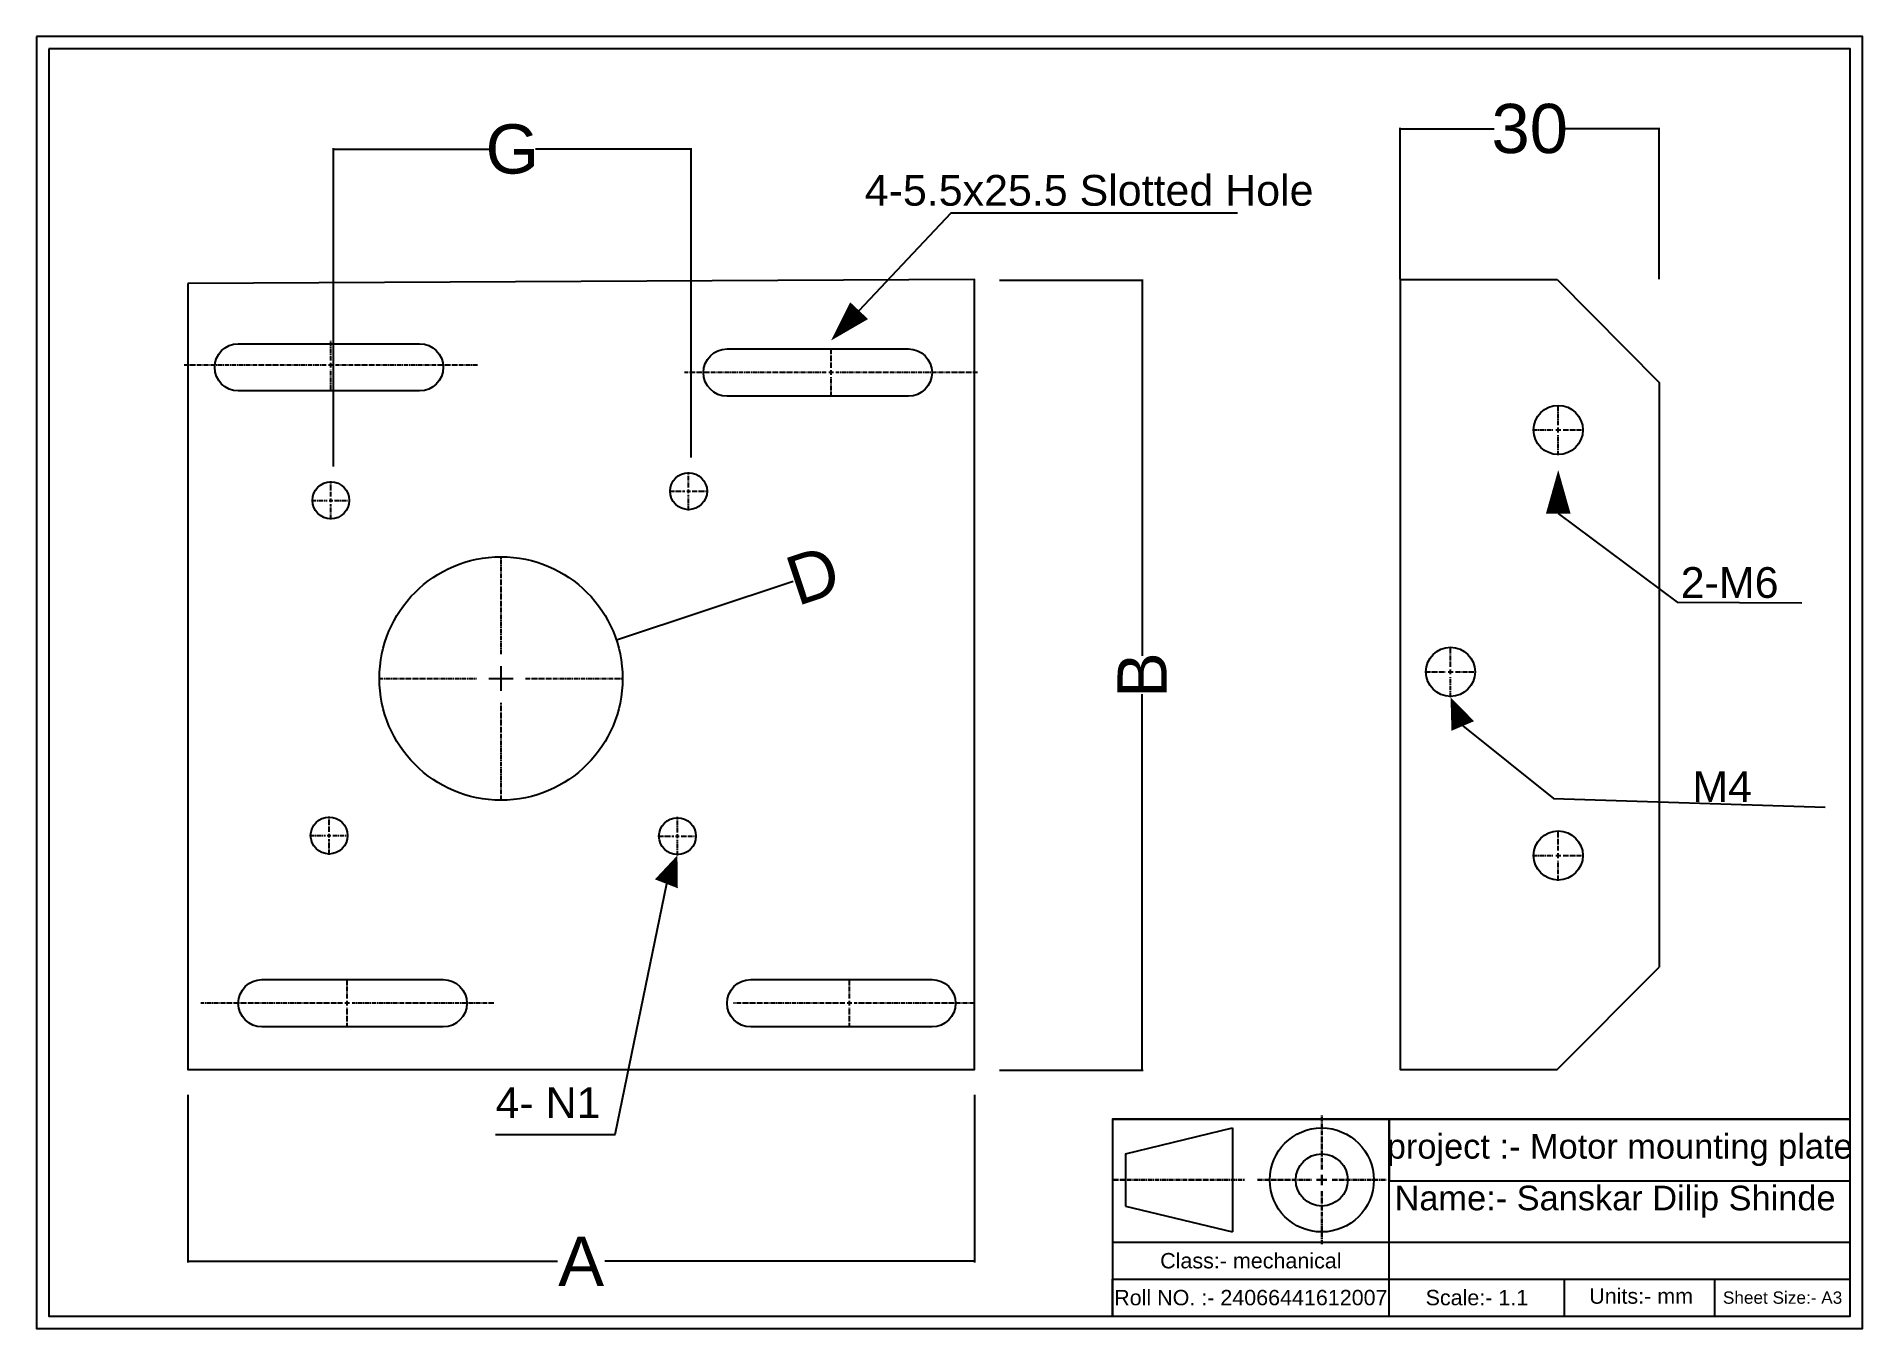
# Model space of a CAD drawing. Header units: inches. Extents: x 37 to 334, y 19 to 229.
import ezdxf

# ---------------------------------------------------------------- set-up
doc = ezdxf.new("R2010")
doc.units = ezdxf.units.IN
doc.header["$MEASUREMENT"] = 0
doc.linetypes.add('CENTER2', pattern=[1.125, 0.75, -0.125, 0.125, -0.125])
doc.styles.get("Standard").update_dxf_attribs({"font": 'arial.ttf'})
doc.dimstyles.get("Standard").update_dxf_attribs({"dimtxt": 8, "dimasz": 0.18, "dimexe": 0.18, "dimexo": 0.0625, "dimgap": 0.09, "dimtad": 0, "dimdec": 4, "dimzin": 0, "dimdsep": 46, "dimtxsty": 'Standard', "dimcen": 0.09, "dimclrt": 3, "dimadec": 0, "dimazin": 0, "dimtfac": 1, "dimtdec": 4, "dimtofl": 0, "dimtmove": 0, "dimatfit": 3, "dimfxl": 1, "dimtolj": 1, "dimtzin": 0, "dimarcsym": 0})

# ---------------------------------------------------------------- blocks, each defined once
blk = doc.blocks.new('*U5')
at = {"color": 0, "linetype": 'CENTER2', "lineweight": 30, "transparency": 16777216}
for p, q in [((0, 1.69), (0, 10.46)), ((-10.46, 0), (-1.69, 0)), ((1.69, 0), (10.46, 0)), ((0, -10.46), (0, -1.69))]:
    blk.add_line(p, q, dxfattribs=at)
at = {"color": 0, "linetype": 'Continuous', "lineweight": 30, "transparency": 16777216}
for p, q in [((-0.85, 0), (0.85, 0)), ((0, -0.85), (0, 0.85))]:
    blk.add_line(p, q, dxfattribs=at)
blk = doc.blocks.new('*U7')
at = {"color": 0, "linetype": 'CENTER2', "lineweight": 30, "transparency": 16777216}
blk.add_line((-10.71, 0), (10.71, 0), dxfattribs=at)
blk = doc.blocks.new('*U9')
at = {"color": 0, "linetype": 'CENTER2', "transparency": 16777216}
for p, q in [((0, 3.96), (0, 19.9)), ((-19.9, 0), (-3.96, 0)), ((3.96, 0), (19.9, 0)), ((0, -19.9), (0, -3.96))]:
    blk.add_line(p, q, dxfattribs=at)
at = {"color": 0, "linetype": 'Continuous', "transparency": 16777216}
for p, q in [((-1.98, 0), (1.98, 0)), ((0, -1.98), (0, 1.98))]:
    blk.add_line(p, q, dxfattribs=at)
blk = doc.blocks.new('*U14')
at = {"color": 0, "linetype": 'CENTER2', "transparency": 16777216}
for p, q in [((0, 0.77), (0, 3.96)), ((-23.84, 0), (-0.77, 0)), ((0.77, 0), (23.84, 0)), ((0, -3.96), (0, -0.77))]:
    blk.add_line(p, q, dxfattribs=at)
at = {"color": 0, "linetype": 'Continuous', "transparency": 16777216}
for p, q in [((-0.38, 0), (0.38, 0)), ((0, -0.38), (0, 0.38))]:
    blk.add_line(p, q, dxfattribs=at)
blk = doc.blocks.new('*U15')
at = {"color": 0, "linetype": 'CENTER2', "transparency": 16777216}
for p, q in [((0, 0.77), (0, 3.96)), ((-20.34, 0), (-0.77, 0)), ((0.77, 0), (18.84, 0)), ((0, -3.96), (0, -0.77))]:
    blk.add_line(p, q, dxfattribs=at)
at = {"color": 0, "linetype": 'Continuous', "transparency": 16777216}
for p, q in [((-0.38, 0), (0.38, 0)), ((0, -0.38), (0, 0.38))]:
    blk.add_line(p, q, dxfattribs=at)
blk = doc.blocks.new('*U17')
at = {"color": 0, "linetype": 'CENTER2', "transparency": 16777216}
for p, q in [((0, 0.77), (0, 3.96)), ((-23.84, 0), (-0.77, 0)), ((0.77, 0), (23.84, 0)), ((0, -3.96), (0, -0.77))]:
    blk.add_line(p, q, dxfattribs=at)
at = {"color": 0, "linetype": 'Continuous', "transparency": 16777216}
for p, q in [((-0.38, 0), (0.38, 0)), ((0, -0.38), (0, 0.38))]:
    blk.add_line(p, q, dxfattribs=at)
blk = doc.blocks.new('*U19')
at = {"color": 0, "linetype": 'CENTER2', "transparency": 16777216}
for p, q in [((0, 0.77), (0, 3.96)), ((-23.84, 0), (-0.77, 0)), ((0.77, 0), (23.84, 0)), ((0, -3.96), (0, -0.77))]:
    blk.add_line(p, q, dxfattribs=at)
at = {"color": 0, "linetype": 'Continuous', "transparency": 16777216}
for p, q in [((-0.38, 0), (0.38, 0)), ((0, -0.38), (0, 0.38))]:
    blk.add_line(p, q, dxfattribs=at)
blk = doc.blocks.new('*U24')
at = {"color": 0, "linetype": 'CENTER2', "transparency": 16777216}
for p, q in [((0, 0.6), (0, 3.12)), ((-3.12, 0), (-0.6, 0)), ((0.6, 0), (3.12, 0)), ((0, -3.12), (0, -0.6))]:
    blk.add_line(p, q, dxfattribs=at)
at = {"color": 0, "linetype": 'Continuous', "transparency": 16777216}
for p, q in [((-0.3, 0), (0.3, 0)), ((0, -0.3), (0, 0.3))]:
    blk.add_line(p, q, dxfattribs=at)
blk = doc.blocks.new('*U25')
at = {"color": 0, "linetype": 'CENTER2', "transparency": 16777216}
for p, q in [((0, 0.6), (0, 3.12)), ((-3.12, 0), (-0.6, 0)), ((0.6, 0), (3.12, 0)), ((0, -3.12), (0, -0.6))]:
    blk.add_line(p, q, dxfattribs=at)
at = {"color": 0, "linetype": 'Continuous', "transparency": 16777216}
for p, q in [((-0.3, 0), (0.3, 0)), ((0, -0.3), (0, 0.3))]:
    blk.add_line(p, q, dxfattribs=at)
blk = doc.blocks.new('*U26')
at = {"color": 0, "linetype": 'CENTER2', "transparency": 16777216}
for p, q in [((0, 0.6), (0, 3.12)), ((-3.12, 0), (-0.6, 0)), ((0.6, 0), (3.12, 0)), ((0, -3.12), (0, -0.6))]:
    blk.add_line(p, q, dxfattribs=at)
at = {"color": 0, "linetype": 'Continuous', "transparency": 16777216}
for p, q in [((-0.3, 0), (0.3, 0)), ((0, -0.3), (0, 0.3))]:
    blk.add_line(p, q, dxfattribs=at)
blk = doc.blocks.new('*U27')
at = {"color": 0, "linetype": 'CENTER2', "transparency": 16777216}
for p, q in [((0, 0.6), (0, 3.12)), ((-3.12, 0), (-0.6, 0)), ((0.6, 0), (3.12, 0)), ((0, -3.12), (0, -0.6))]:
    blk.add_line(p, q, dxfattribs=at)
at = {"color": 0, "linetype": 'Continuous', "transparency": 16777216}
for p, q in [((-0.3, 0), (0.3, 0)), ((0, -0.3), (0, 0.3))]:
    blk.add_line(p, q, dxfattribs=at)
blk = doc.blocks.new('*D28')
at = {"color": 0, "lineweight": -2, "transparency": 16777216}
for p, q in [((84.89, 159.59), (84.89, 211.35)), ((85.07, 211.17), (110.19, 211.17)), ((142.89, 211.17), (117.77, 211.17)), ((143.07, 161.07), (143.07, 211.35))]:
    blk.add_line(p, q, dxfattribs=at)
at = {"color": 0, "transparency": 16777216}
for points in [[(85.07, 211.2), (85.07, 211.14), (84.89, 211.17)], [(142.89, 211.2), (142.89, 211.14), (143.07, 211.17)]]:
    blk.add_solid(points, dxfattribs=at)
at = {"layer": 'Defpoints', "color": 0, "transparency": 16777216}
for p in [(143.07, 211.17), (143.07, 161), (84.89, 159.53)]:
    blk.add_point(p, dxfattribs=at)
at = {"color": 3, "transparency": 16777216, "insert": (113.98, 211.17), "char_height": 8, "attachment_point": 5}
blk.add_mtext('\\A1;G', dxfattribs=at)
blk = doc.blocks.new('*D29')
at = {"color": 0, "lineweight": -2, "transparency": 16777216}
for p, q in [((193.22, 189.92), (216.6, 189.92)), ((216.42, 189.74), (216.42, 128.81)), ((216.42, 61.66), (216.42, 122.59)), ((193.22, 61.48), (216.6, 61.48))]:
    blk.add_line(p, q, dxfattribs=at)
at = {"color": 0, "transparency": 16777216}
for points in [[(216.39, 189.74), (216.45, 189.74), (216.42, 189.92)], [(216.39, 61.66), (216.45, 61.66), (216.42, 61.48)]]:
    blk.add_solid(points, dxfattribs=at)
at = {"layer": 'Defpoints', "color": 0, "transparency": 16777216}
for p in [(193.16, 189.92), (216.42, 189.92), (193.16, 61.48)]:
    blk.add_point(p, dxfattribs=at)
at = {"color": 3, "transparency": 16777216, "insert": (216.42, 125.7), "char_height": 8, "attachment_point": 5, "rotation": 90}
blk.add_mtext('\\A1;B', dxfattribs=at)
blk = doc.blocks.new('*D30')
at = {"color": 0, "lineweight": -2, "transparency": 16777216}
for p, q in [((61.21, 57.5), (61.21, 30.24)), ((189.16, 57.5), (189.16, 30.24)), ((61.39, 30.42), (121.36, 30.42)), ((188.98, 30.42), (129.01, 30.42))]:
    blk.add_line(p, q, dxfattribs=at)
at = {"color": 0, "transparency": 16777216}
for points in [[(61.39, 30.45), (61.39, 30.39), (61.21, 30.42)], [(188.98, 30.45), (188.98, 30.39), (189.16, 30.42)]]:
    blk.add_solid(points, dxfattribs=at)
at = {"layer": 'Defpoints', "color": 0, "transparency": 16777216}
for p in [(61.21, 57.57), (189.16, 57.57), (189.16, 30.42)]:
    blk.add_point(p, dxfattribs=at)
at = {"color": 3, "transparency": 16777216, "insert": (125.18, 30.42), "char_height": 8, "width": 44.8895, "attachment_point": 5}
blk.add_mtext('\\A1;A', dxfattribs=at)
blk = doc.blocks.new('*D31')
at = {"color": 0, "lineweight": -2, "transparency": 16777216}
for p, q in [((159.67, 140.89), (131.1, 131.43)), ((112.06, 125.15), (112.24, 125.15)), ((112.15, 125.06), (112.15, 125.24))]:
    blk.add_line(p, q, dxfattribs=at)
at = {"color": 0, "transparency": 16777216}
blk.add_solid([(131.09, 131.45), (131.11, 131.4), (130.92, 131.37)], dxfattribs=at)
at = {"layer": 'Defpoints', "color": 0, "transparency": 16777216}
for p in [(130.92, 131.37), (93.37, 118.93)]:
    blk.add_point(p, dxfattribs=at)
at = {"color": 3, "transparency": 16777216, "insert": (162.89, 141.95), "char_height": 8, "attachment_point": 5, "rotation": 18.3199}
blk.add_mtext('\\A1;D', dxfattribs=at)
blk = doc.blocks.new('*U34')
at = {"color": 0, "linetype": 'CENTER2', "transparency": 16777216}
for p, q in [((0, 0.8), (0, 4.12)), ((-4.12, 0), (-0.8, 0)), ((0.8, 0), (4.12, 0)), ((0, -4.12), (0, -0.8))]:
    blk.add_line(p, q, dxfattribs=at)
at = {"color": 0, "linetype": 'Continuous', "transparency": 16777216}
for p, q in [((-0.4, 0), (0.4, 0)), ((0, -0.4), (0, 0.4))]:
    blk.add_line(p, q, dxfattribs=at)
blk = doc.blocks.new('*U35')
at = {"color": 0, "linetype": 'CENTER2', "transparency": 16777216}
for p, q in [((0, 0.8), (0, 4.12)), ((-4.12, 0), (-0.8, 0)), ((0.8, 0), (4.12, 0)), ((0, -4.12), (0, -0.8))]:
    blk.add_line(p, q, dxfattribs=at)
at = {"color": 0, "linetype": 'Continuous', "transparency": 16777216}
for p, q in [((-0.4, 0), (0.4, 0)), ((0, -0.4), (0, 0.4))]:
    blk.add_line(p, q, dxfattribs=at)
blk = doc.blocks.new('*U36')
at = {"color": 0, "linetype": 'CENTER2', "transparency": 16777216}
for p, q in [((0, 0.8), (0, 4.12)), ((-4.12, 0), (-0.8, 0)), ((0.8, 0), (4.12, 0)), ((0, -4.12), (0, -0.8))]:
    blk.add_line(p, q, dxfattribs=at)
at = {"color": 0, "linetype": 'Continuous', "transparency": 16777216}
for p, q in [((-0.4, 0), (0.4, 0)), ((0, -0.4), (0, 0.4))]:
    blk.add_line(p, q, dxfattribs=at)
blk = doc.blocks.new('*D37')
at = {"color": 0, "lineweight": -2, "transparency": 16777216}
for p, q in [((258.4, 190.07), (258.4, 214.68)), ((258.58, 214.5), (273.67, 214.5)), ((300.37, 214.5), (285.28, 214.5)), ((300.55, 190.07), (300.55, 214.68))]:
    blk.add_line(p, q, dxfattribs=at)
at = {"color": 0, "transparency": 16777216}
for points in [[(258.58, 214.53), (258.58, 214.47), (258.4, 214.5)], [(300.37, 214.53), (300.37, 214.47), (300.55, 214.5)]]:
    blk.add_solid(points, dxfattribs=at)
at = {"layer": 'Defpoints', "color": 0, "transparency": 16777216}
for p in [(300.55, 214.5), (258.4, 190.01), (300.55, 190.01)]:
    blk.add_point(p, dxfattribs=at)
at = {"color": 3, "transparency": 16777216, "insert": (279.47, 214.5), "char_height": 8, "attachment_point": 5}
blk.add_mtext('\\A1;30', dxfattribs=at)

msp = doc.modelspace()

# ---------------------------------------------------------------- linework, layer by layer
for p, q in [((211.59574, 53.49881), (331.59574, 53.49881)), ((256.62908, 21.49881), (256.62908, 53.49881)), ((256.62908, 53.49881), (256.62908, 43.49881)), ((213.72139, 47.87222), (231.13558, 52.09491)), ((231.13558, 52.09491), (231.13558, 35.17922)), ((213.72139, 47.87222), (213.72139, 39.40191)), ((256.62908, 43.49881), (331.59574, 43.49881)), ((213.72139, 39.40191), (231.13558, 35.17922)), ((211.59574, 33.49881), (331.59574, 33.49881)), ((211.59574, 21.49881), (211.59574, 27.49881)), ((211.59574, 27.49881), (331.59574, 27.49881)), ((211.59574, 27.49881), (331.59574, 27.49881)), ((285.13683, 21.49881), (285.13683, 27.49881)), ((309.60093, 21.49881), (309.60093, 27.49881)), ((211.59574, 21.49881), (331.59574, 21.49881)), ((211.59574, 21.49881), (331.59574, 21.49881)), ((211.59574, 21.49881), (331.59574, 21.49881)), ((211.59574, 21.49881), (331.59574, 21.49881)), ((211.59574, 21.49881), (331.59574, 21.49881)), ((211.59574, 21.49881), (331.59574, 21.49881)), ((211.59574, 21.49881), (331.59574, 21.49881)), ((211.59574, 21.49881), (331.59574, 21.49881)), ((211.59574, 21.49881), (331.59574, 21.49881)), ((211.59574, 21.49881), (331.59574, 21.49881)), ((211.59574, 21.49881), (331.59574, 21.49881)), ((211.59574, 21.49881), (331.59574, 21.49881)), ((211.59574, 21.49881), (331.59574, 21.49881))]:
    msp.add_line(p, q)
for points in [[(36.59574, 229.49881), (36.59574, 19.49881), (333.59574, 19.49881), (333.59574, 229.49881)], [(38.59574, 227.49881), (38.59574, 21.49881), (331.59574, 21.49881), (331.59574, 227.49881)], [(331.59574, 53.49881), (211.59574, 53.49881), (211.59574, 21.49881), (331.59574, 21.49881)]]:
    msp.add_lwpolyline(points, close=True)
for points in [[(170.39102, 184.94127), (185.34519, 200.84676), (231.95559, 200.84676)], [(61.20824, 189.35579), (61.20824, 61.56596), (189.15656, 61.56596), (189.15656, 190.00778), (61.20824, 189.35579)], [(258.39751, 190.00778), (258.39751, 61.56596), (283.92601, 61.56596)], [(258.39751, 190.00778), (283.92601, 190.00778)], [(283.92601, 190.00778), (300.54799, 173.28417)], [(300.54799, 173.28417), (300.54799, 78.24495)], [(284.1108, 151.96816), (303.46084, 137.56), (323.72371, 137.45119)], [(268.57951, 117.42831), (283.36399, 105.65053), (327.54141, 104.24423)], [(139.04568, 91.77672), (130.67521, 50.97944), (111.25573, 50.97944)], [(283.92601, 61.56596), (300.54799, 78.24495)]]:
    msp.add_lwpolyline(points)
for points, format in [([(170.39102, 184.94127, 4, 0, 0), (165.83008, 180.09019, 0, 0, 0)], "xyseb"), ([(69.41724, 179.57497), (98.90995, 179.57497, -1), (98.90995, 171.89075), (69.41724, 171.89075, -1), (69.41724, 179.57497)], "xyb"), ([(148.91457, 178.72117), (178.40729, 178.72117, -1), (178.40729, 171.03694), (148.91457, 171.03694, -1), (148.91457, 178.72117)], "xyb"), ([(284.1108, 151.96816, 4, 0, 0), (284.1108, 159.04846, 0, 0, 0)], "xyseb"), ([(268.57951, 117.42831, 4, 0, 0), (266.59473, 122.10835, 0, 0, 0)], "xyseb"), ([(139.04568, 91.77672, 4, 0, 0), (140.84019, 96.40002, 0, 0, 0)], "xyseb"), ([(73.25935, 76.20195), (102.75206, 76.20195, -1), (102.75206, 68.51773), (73.25935, 68.51773, -1), (73.25935, 76.20195)], "xyb"), ([(152.75668, 76.20195), (182.2494, 76.20195, -1), (182.2494, 68.51773), (152.75668, 68.51773, -1), (152.75668, 76.20195)], "xyb")]:
    msp.add_lwpolyline(points, format=format)
for centre, radius in [((284.1108, 165.54714), 4), ((142.65905, 155.58735), 3), ((84.47573, 154.10973), 3), ((112.14556, 125.15089), 19.78184), ((266.59473, 126.22835), 4), ((84.18031, 99.62146), 3), ((140.84019, 99.52002), 3), ((284.1108, 96.37127), 4), ((245.64489, 43.63707), 8.45785), ((245.64489, 43.63707), 4.23516)]:
    msp.add_circle(centre, radius)

# ---------------------------------------------------------------- block references
at = {"linetype": 'CENTER2', "extrusion": (0, 0, -1)}
for name, p in [('*U19', (-84.47573, 176.09286)), ('*U14', (-165.83008, 174.87905)), ('*U17', (-87.14891, 72.35984)), ('*U15', (-168.82037, 72.35984))]:
    msp.add_blockref(name, p, dxfattribs=at)
at = {"linetype": 'CENTER2'}
for name, p in [('*U34', (284.1108, 165.54714)), ('*U24', (142.65905, 155.58735)), ('*U27', (84.47573, 154.10973)), ('*U9', (112.14556, 125.15089)), ('*U35', (266.59473, 126.22835)), ('*U26', (84.18031, 99.62146)), ('*U25', (140.84019, 99.52002)), ('*U36', (284.1108, 96.37127))]:
    msp.add_blockref(name, p, dxfattribs=at)
at = {"color": 242, "linetype": 'CENTER2', "lineweight": 30, "true_color": 0xcd2027}
msp.add_blockref('*U5', (245.64489, 43.63707), dxfattribs=at)
at = {"color": 1, "linetype": 'CENTER2', "lineweight": 30}
msp.add_blockref('*U7', (222.42848, 43.63707), dxfattribs=at)

# ---------------------------------------------------------------- texts
for s, width, insert, char_height, attachment_point in [('4-5.5x25.5 Slotted Hole', 85.0019741, (171.31179, 207.00219), 5, 1), ('2-M6', 0.6666954, (304.02956, 143.25219), 5, 1), ('M4', 0.2843565, (305.92308, 110.06384), 5, 1), ('4- N1', 19.2358892, (111.25573, 58.68812), 5, 1), ('project :- Motor mounting plate ', 87.8058225, (294.11241, 48.49881), 4, 5), ('\\pxqc;Name:- Sanskar Dilip Shinde', 74.5405079, (293.34995, 40.10153), 4, 5), ('\\pxqc;Class:- mechanical', 45.0333398, (234.11241, 30.49881), 2.5, 5), ('\\pxqc;Roll NO. :- 24066441612007', 45.0333398, (234.11241, 24.49881), 2.5, 5), ('Scale:- 1.1', 28.5077482, (270.88296, 24.49881), 2.5, 5), ('\\pxqc;Units:- mm', 74.9666602, (297.59649, 24.74951), 2.5, 5), ('\\pxqc;Sheet Size:- A3', 21.994818, (320.59834, 24.49881), 2, 5)]:
    msp.add_mtext_dynamic_manual_height_columns(s, width=width, gutter_width=1, heights=[0], dxfattribs=dict(insert=insert, char_height=char_height, attachment_point=attachment_point))

# ---------------------------------------------------------------- dimensions: what is measured, and where the dimension line sits
for base, p1, p2, text, picture, middle in [((300.54799, 214.50465), (258.39751, 190.00778), (300.54799, 190.00778), '30', '*D37', (279.47275, 214.50465)), ((143.07388, 211.17315), (84.89056, 159.52515), (143.07388, 161.00278), 'G', '*D28', (113.98222, 211.17315)), ((189.15656, 30.41862), (61.20824, 57.56596), (189.15656, 57.56596), 'A', '*D30', (125.1824, 30.41862))]:
    dim = msp.add_linear_dim(base=base, p1=p1, p2=p2, text=text, dimstyle='Standard')
    dim.commit()
    dim.dimension.update_dxf_attribs({"geometry": picture, "text_midpoint": middle})
dim = msp.add_linear_dim(base=(216.42078, 189.91778), p1=(193.15656, 61.47596), p2=(193.15656, 189.91778), angle=90, text='B', dimstyle='Standard')
dim.commit()
dim.dimension.update_dxf_attribs({"geometry": '*D29', "text_midpoint": (216.42078, 125.69687)})
dim = msp.add_diameter_dim_2p(p1=(93.36633, 118.93304), p2=(130.92479, 131.36875), text='D', dimstyle='Standard')
dim.commit()
dim.dimension.update_dxf_attribs({"geometry": '*D31', "text_midpoint": (162.89334, 141.95363), "dimtype": 163})

doc.saveas('drawing.dxf')
